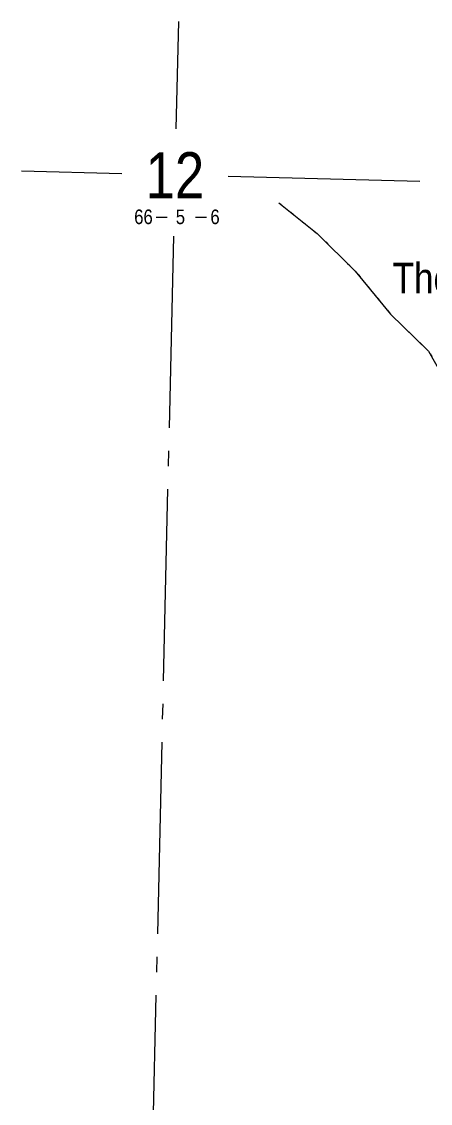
# Model space of a CAD drawing. Extents: x 391873 to 399328, y 6054492 to 6062838.
# Drawn here: x 395690 to 395956, y 6061773 to 6062478 of the extents above; entities that cross this region are included whole.
import ezdxf
from ezdxf.enums import TextEntityAlignment as Align

# ---------------------------------------------------------------- set-up
doc = ezdxf.new("R2010")
doc.units = 0
doc.header["$LTSCALE"] = 5
doc.linetypes.add('foc-QUARTERLINE', pattern=[33, 25, -3, 2, -3])
doc.linetypes.add('foc-WHEELTRACKS', pattern=[2, 0.4, -1.6])
for name, color, linetype in [('10', 1, 'Continuous'), ('9', 3, 'Continuous'), ('C-SYMBOL', 7, 'Continuous'), ('L-QSEC', 8, 'foc-QUARTERLINE'), ('L-SECLBL', 7, 'Continuous'), ('T-WATER-P3', 160, 'foc-WHEELTRACKS')]:
    doc.layers.add(name, color=color, linetype=linetype)
doc.styles.add('175L', font='ARIALN.TTF', dxfattribs={"height": 20})
doc.styles.add('80L', font='ARIALN.TTF', dxfattribs={"height": 10})
doc.styles.add('foc-LtypeFont', font='ARIALN.TTF', dxfattribs={"height": 7.35})
doc.styles.add('SIMPLEX', font='ARIALN.TTF')
doc.linetypes.add('foc-TOPO-flowdirection-NOLINE', pattern='A,0,[">",foc-LtypeFont,S=0.3,R=0,X=0,Y=-0.945],-20,[">",foc-LtypeFont,S=0.3,R=0,X=0,Y=-0.945],0', length=20)

# ---------------------------------------------------------------- blocks, each defined once
blk = doc.blocks.new('L-SECLBL')
at = {"layer": '9', "color": 7}
for p, q in [((-5.08, -27.83), (-12.29, -27.83)), ((20.7, -27.83), (13.5, -27.83))]:
    blk.add_line(p, q, dxfattribs=at)
at = {"layer": '10', "color": 2, "style": 'SIMPLEX'}
blk.add_attdef('SEC', text='', height=30, dxfattribs=at).set_placement((0, 0), align=Align.MIDDLE)
at = {"layer": '10', "color": 5, "style": '80L'}
blk.add_attdef('TWP', text='', height=9.5, dxfattribs=at).set_placement((-14.43, -27.37), align=Align.MIDDLE_RIGHT)
blk.add_attdef('RGE', text='', height=9.5, dxfattribs=at).set_placement((3.62, -27.37), align=Align.MIDDLE_CENTER)
blk.add_attdef('MER', text='', height=9.5, dxfattribs=at).set_placement((23.17, -27.37), align=Align.MIDDLE_LEFT)

msp = doc.modelspace()

# ---------------------------------------------------------------- linework, layer by layer
at = {"layer": 'L-QSEC', "flags": 128}
for points in [[(395792.201, 6062478.192), (395790.588, 6062408.237)], [(395689.967, 6062380.838), (395755.409, 6062379.147)], [(395824.641, 6062377.358), (396590.935, 6062357.554)], [(395788.974, 6062338.284), (395771.348, 6061574.132)]]:
    msp.add_lwpolyline(points, dxfattribs=at)

# ---------------------------------------------------------------- block references
at = {"layer": 'L-SECLBL', "xscale": 0.9996060000000041, "yscale": 0.9996060000000041, "zscale": 0.9996060000000041}
msp.add_blockref('L-SECLBL', (395789.896, 6062378.256), dxfattribs=at).add_auto_attribs({'SEC': '12', 'TWP': '66', 'RGE': '5', 'MER': '6'})

# ---------------------------------------------------------------- texts
at = {"layer": 'C-SYMBOL', "color": 3, "insert": (396111.302, 6062320.914), "char_height": 19.99212, "width": 360.78031, "attachment_point": 2, "style": '175L', "bg_fill": 3, "box_fill_scale": 1.15, "bg_fill_color": 256, "bg_fill_true_color": 256, "bg_fill_transparency": 0}
msp.add_mtext('Theor. S.E.1/4 Sec. 12-66-5-W.6M.', dxfattribs=at)

# ---------------------------------------------------------------- next in the draw order: linework, layer by layer
at = {"layer": 'T-WATER-P3', "flags": 128}
msp.add_lwpolyline([(395857.617, 6062360.129), (395882.72, 6062340.003), (395907.554, 6062315.501), (395930.593, 6062287.437), (395955.373, 6062263.277), (395972.704, 6062232.595), (395992.833, 6062203.308), (396038.114, 6062153.154), (396076.651, 6062093.003), (396074.859, 6062053.465), (396077.779, 6062007.345), (396085.707, 6061968), (396089.497, 6061923.634), (396109.739, 6061894.46), (396139.266, 6061873.324), (396203.953, 6061837.935), (396246.321, 6061818.448)], dxfattribs=at)
at = {"layer": 'T-WATER-P3', "linetype": 'foc-TOPO-flowdirection-NOLINE', "flags": 128}
msp.add_lwpolyline([(395857.617, 6062360.129), (395882.72, 6062340.003), (395907.554, 6062315.501), (395930.593, 6062287.437), (395955.373, 6062263.277), (395972.704, 6062232.595), (395992.833, 6062203.308), (396038.114, 6062153.154), (396076.651, 6062093.003), (396074.859, 6062053.465), (396077.779, 6062007.345), (396085.707, 6061968), (396089.497, 6061923.634), (396109.739, 6061894.46), (396139.266, 6061873.324), (396203.953, 6061837.935), (396243.7, 6061827.9), (396273.232, 6061807.277), (396360.983, 6061800.94), (396400.849, 6061791.416), (396437.16, 6061778.684), (396505.192, 6061748.379), (396564.684, 6061710.594), (396589.895, 6061689.899), (396639.293, 6061642.206), (396664.97, 6061622.756), (396674.008, 6061618.463)], dxfattribs=at)

doc.saveas('drawing.dxf')
